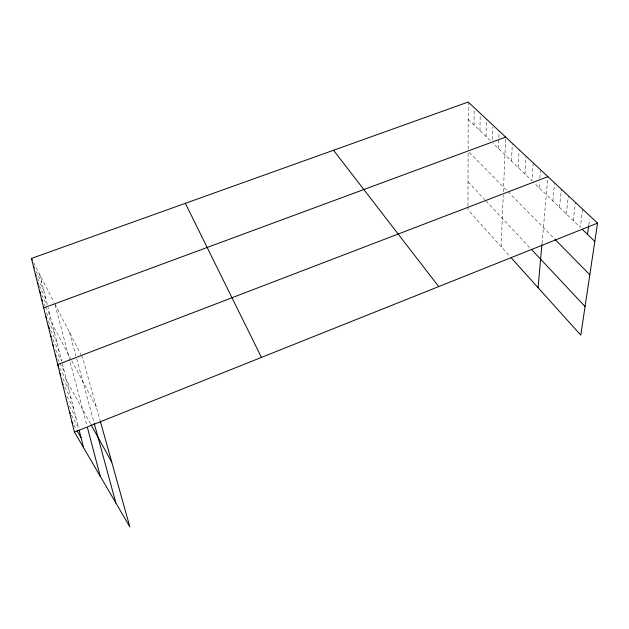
<?xml version="1.0" encoding="UTF-8"?>
<svg xmlns="http://www.w3.org/2000/svg" width="629" height="629" viewBox="0 0 629 629"><rect width="100%" height="100%" fill="white"/><g stroke="black" fill="none" stroke-linecap="round" stroke-linejoin="round"><path stroke-width="0.47" stroke-dasharray="3.15 2.36" d="M467.976 206.878L467.968 209.811L510.017 256.514M467.976 205.903L468.102 152.886M468.11 149.191L468.212 102.04M474.014 124.935L474.148 108.565M479.958 130.667L480.21 113.267M486.02 136.517L486.382 119.054M492.279 139.552L492.625 126.893M498.498 148.546L499.104 130.958M501.148 246.662L503.263 195.187M503.412 191.633L505.653 137.091M511.479 161.063L512.336 143.349M518.17 167.511L519.161 149.741M524.987 174.091L526.127 156.259M533.235 162.919L531.953 180.806L492.9 143.145M539.061 187.654L539.517 181.993M539.816 178.211L540.421 170.656M541.978 243.682L547.914 176.663M552.86 200.958L554.597 182.913M559.519 207.381L561.414 189.298M566.304 213.931L568.357 195.8M573.231 220.598L575.441 202.428M582.666 209.19L580.284 227.399L533.243 182.048M588.823 224.734L589.625 218.971M468.173 119.306L490.824 141.148M469.36 152.407L554.141 238.533M468.031 181.844L484.707 199.613M485.989 200.973L530.632 248.541M73.821 425.11L76.707 430.087M71.321 415.046L78.491 427.531L62.051 362.618M69.347 406.035L76.007 417.735M66.949 396.412L73.577 408.142M64.606 386.992L71.203 398.755M62.774 378.619L68.876 389.563M59.59 367.91L90.545 423.844M57.569 358.766L59.425 362.139M59.889 362.988L64.064 370.591M55.604 349.85L61.603 360.849L48.15 307.754M52.765 339.471L59.189 351.336M50.446 330.162L56.83 342.027M48.174 321.057L54.526 332.93M46.412 312.998L70.487 358.302M71.769 360.716L96.323 406.916M44.234 304.294L45.139 305.993M45.587 306.842L50.068 315.326M41.671 294.93L47.018 305.112M39.147 285.755L45.799 298.468M37.559 278.45L43.731 290.307M36.01 271.311L41.703 282.319M33.628 262.655L54.07 302.352M54.888 303.949L80.984 354.63M81.385 355.409L82.588 357.744L100.027 420.148M69.426 332.183L75.944 356.156M76.699 358.923L93.957 422.366M55.116 304.821L69.795 360.582M70.259 362.359L86.999 425.935M39.721 274.488L47.442 304.955"/><path stroke-width="0.94" d="M538.078 287.689L541.891 244.665M587.478 234.342L588.689 225.693M100.27 421.037L129.865 526.96L74.458 432.099L31.45 258.425L468.212 102.04L597.55 223.13L580.787 335.123L511.212 257.843M74.458 432.099L597.55 223.13M547.914 176.663L57.726 364.537L58.662 366.22M43.708 307.911L505.653 137.091M582.242 229.294L594.814 241.41M554.778 239.177L589.821 274.771M531.293 249.241L585.064 306.543M333.535 150.26L438.704 286.588M71.903 421.792L72.862 423.451M77.186 430.92L81.031 437.556M69.41 411.712L70.362 413.379M62.247 382.794L63.191 384.476M59.959 373.563L60.903 375.254M91.016 424.701L111.781 462.229M55.25 354.536L56.178 356.226M52.836 344.778L53.756 346.469M50.469 335.241L51.389 336.932M48.166 325.924L49.534 328.464M45.909 316.812L46.813 318.51M41.545 299.207L42.442 300.906M39.438 290.692L40.775 293.24M37.378 282.366L38.267 284.056M35.358 274.213L36.238 275.903M33.384 266.232L34.257 267.93M31.45 258.425L32.323 260.115M185.358 203.316L261.436 357.406M94.193 423.238L115.893 503.043M87.478 427.759L100.231 476.224M79.183 430.267L83.626 447.801"/></g></svg>
